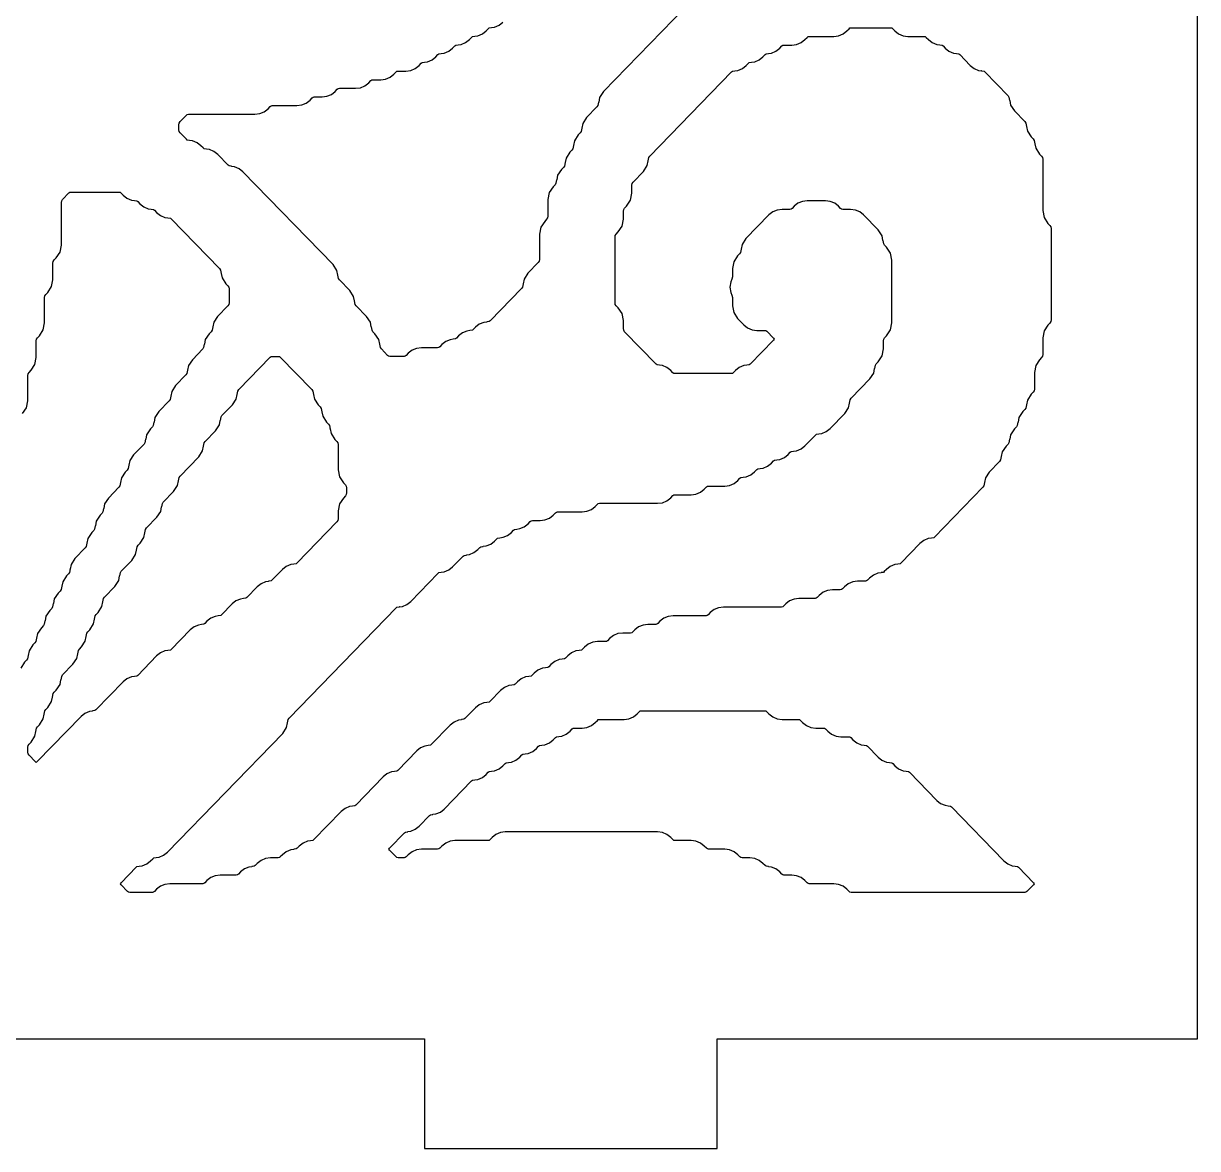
# Model space of a CAD drawing. Header units: millimetres. Extents: x 10 to 410, y 18 to 283.
# Drawn here: x 110.17 to 142.27, y 21 to 51.75 of the extents above; entities that cross this region are included whole.
import ezdxf

# ---------------------------------------------------------------- set-up
doc = ezdxf.new("R2010")
doc.units = ezdxf.units.MM
doc.layers.add('CUT', color=1, linetype='Continuous')

msp = doc.modelspace()

# ---------------------------------------------------------------- linework, layer by layer
at = {"layer": 'CUT'}
for points in [[(121.134, 21), (129.134, 21), (129.134, 24), (142.2679, 24), (142.2679, 144), (129.134, 144), (129.134, 147), (121.134, 147), (121.134, 144), (100.134, 144), (100.134, 147), (92.134, 147), (92.134, 144), (79, 144), (79, 24), (92.134, 24), (92.134, 21), (100.134, 21), (100.134, 24), (121.134, 24)], [(113.7964, 28.9496), (113.7961, 28.9516), (113.8795, 28.9628), (114.002, 29.0146), (114.1065, 29.0969), (117.2579, 32.344), (117.3625, 32.5043), (117.3871, 32.6306), (117.3899, 32.63), (117.4079, 32.7222), (117.4328, 32.7604), (120.3571, 35.7735), (120.3822, 35.7932), (120.4469, 35.8019), (120.4466, 35.804), (120.53, 35.8152), (120.6525, 35.867), (120.757, 35.9492), (121.5038, 36.7187), (121.5288, 36.7384), (121.5935, 36.7471), (121.5933, 36.7491), (121.6767, 36.7603), (121.7992, 36.8121), (121.9037, 36.8944), (122.1918, 37.1912), (122.2168, 37.2109), (122.2815, 37.2196), (122.2812, 37.2217), (122.3647, 37.2329), (122.4871, 37.2847), (122.5916, 37.367), (122.6504, 37.4275), (122.6755, 37.4472), (122.7402, 37.4559), (122.7399, 37.458), (122.8233, 37.4692), (122.9458, 37.521), (123.0503, 37.6032), (123.1091, 37.6638), (123.1341, 37.6835), (123.1988, 37.6922), (123.1986, 37.6943), (123.282, 37.7055), (123.4045, 37.7573), (123.509, 37.8395), (123.5677, 37.9001), (123.5928, 37.9198), (123.6575, 37.9285), (123.6572, 37.9305), (123.7406, 37.9417), (123.8631, 37.9936), (123.9676, 38.0758), (124.0264, 38.1364), (124.0514, 38.1561), (124.083, 38.1603), (124.2968, 38.1603), (124.4286, 38.178), (124.5511, 38.2298), (124.6556, 38.3121), (124.7144, 38.3727), (124.7394, 38.3924), (124.771, 38.3966), (125.4434, 38.3966), (125.5752, 38.4143), (125.6977, 38.4661), (125.8022, 38.5484), (125.861, 38.6089), (125.8861, 38.6287), (125.9177, 38.6329), (127.5074, 38.6329), (127.6392, 38.6506), (127.7617, 38.7024), (127.8662, 38.7847), (127.9249, 38.8452), (127.95, 38.865), (127.9816, 38.8692), (128.4247, 38.8692), (128.5565, 38.8869), (128.679, 38.9387), (128.7835, 39.021), (128.8423, 39.0815), (128.8673, 39.1012), (128.8989, 39.1055), (129.342, 39.1055), (129.4738, 39.1232), (129.5963, 39.175), (129.7008, 39.2573), (129.7596, 39.3178), (129.7846, 39.3375), (129.8493, 39.3462), (129.8491, 39.3483), (129.9325, 39.3595), (130.055, 39.4113), (130.1595, 39.4935), (130.2182, 39.5541), (130.2433, 39.5738), (130.308, 39.5825), (130.3077, 39.5846), (130.3911, 39.5957), (130.5136, 39.6476), (130.6181, 39.7298), (130.6769, 39.7904), (130.7019, 39.8101), (130.7666, 39.8188), (130.7664, 39.8208), (130.8498, 39.832), (130.9723, 39.8838), (131.0768, 39.9661), (131.1355, 40.0267), (131.1606, 40.0464), (131.2253, 40.0551), (131.225, 40.0571), (131.3084, 40.0683), (131.4309, 40.1201), (131.5354, 40.2024), (131.8235, 40.4992), (131.8486, 40.519), (131.9133, 40.5276), (131.913, 40.5297), (131.9964, 40.5409), (132.1189, 40.5927), (132.2234, 40.675), (132.6229, 41.0866), (132.7274, 41.2469), (132.7521, 41.3732), (132.7548, 41.3726), (132.7728, 41.4648), (132.7977, 41.503), (133.3109, 42.0317), (133.4154, 42.1921), (133.4401, 42.3183), (133.4428, 42.3178), (133.4608, 42.41), (133.4857, 42.4482), (133.5402, 42.5043), (133.6448, 42.6646), (133.6814, 42.8525), (133.6814, 43.0741), (133.6901, 43.1188), (133.715, 43.157), (133.7695, 43.2132), (133.8741, 43.3735), (133.9107, 43.5614), (133.9107, 45.2825), (133.8741, 45.4704), (133.7695, 45.6307), (133.715, 45.6869), (133.6901, 45.7251), (133.6722, 45.8172), (133.6694, 45.8167), (133.6448, 45.9429), (133.5402, 46.1033), (133.1407, 46.5149), (133.0362, 46.5972), (132.9137, 46.649), (132.7819, 46.6667), (132.5682, 46.6667), (132.5366, 46.6709), (132.5115, 46.6906), (132.4527, 46.7512), (132.3482, 46.8335), (132.2257, 46.8853), (132.0939, 46.903), (131.5996, 46.903), (131.4678, 46.8853), (131.3453, 46.8335), (131.2408, 46.7512), (131.1821, 46.6906), (131.157, 46.6709), (131.1254, 46.6667), (130.9116, 46.6667), (130.7798, 46.649), (130.6573, 46.5972), (130.5528, 46.5149), (129.924, 45.867), (129.8195, 45.7067), (129.7948, 45.5804), (129.7921, 45.5809), (129.7741, 45.4888), (129.7492, 45.4506), (129.6947, 45.3944), (129.5901, 45.2341), (129.5535, 45.0462), (129.5535, 44.8247), (129.5402, 44.7564), (129.506, 44.6825), (129.4853, 44.5401), (129.506, 44.3976), (129.5402, 44.3238), (129.5535, 44.2555), (129.5535, 44.034), (129.5901, 43.8461), (129.6947, 43.6857), (129.8649, 43.5104), (129.9694, 43.4281), (130.0918, 43.3763), (130.2237, 43.3586), (130.4374, 43.3586), (130.469, 43.3544), (130.4941, 43.3347), (130.6733, 43.1501), (130.6929, 43.1224), (130.6733, 43.0947), (130.0354, 42.4375), (130.0104, 42.4177), (129.9457, 42.4091), (129.9459, 42.407), (129.8625, 42.3958), (129.74, 42.344), (129.6355, 42.2617), (129.5768, 42.2012), (129.5517, 42.1815), (129.5201, 42.1772), (127.9816, 42.1772), (127.95, 42.1815), (127.9249, 42.2012), (127.8662, 42.2617), (127.7617, 42.344), (127.6392, 42.3958), (127.5558, 42.407), (127.5561, 42.4091), (127.4913, 42.4177), (127.4663, 42.4375), (126.6059, 43.324), (126.581, 43.3622), (126.5722, 43.407), (126.5722, 43.6285), (126.5356, 43.8164), (126.431, 43.9767), (126.3766, 44.0328), (126.3516, 44.0711), (126.3429, 44.1158), (126.3429, 45.9095), (126.3516, 45.9543), (126.3766, 45.9925), (126.431, 46.0486), (126.5356, 46.209), (126.5722, 46.3968), (126.5722, 46.6184), (126.581, 46.6631), (126.6059, 46.7013), (126.6604, 46.7575), (126.7649, 46.9178), (126.8016, 47.1057), (126.8016, 47.3272), (126.8103, 47.372), (126.8352, 47.4102), (127.119, 47.7026), (127.2236, 47.863), (127.2482, 47.9892), (127.251, 47.9887), (127.269, 48.0808), (127.2939, 48.119), (129.5302, 50.4233), (129.5553, 50.443), (129.62, 50.4517), (129.6197, 50.4538), (129.7031, 50.4649), (129.8256, 50.5168), (129.9301, 50.599), (129.9889, 50.6596), (130.0139, 50.6793), (130.0787, 50.688), (130.0784, 50.69), (130.1618, 50.7012), (130.2843, 50.753), (130.3888, 50.8353), (130.4476, 50.8959), (130.4726, 50.9156), (130.5373, 50.9243), (130.537, 50.9263), (130.6205, 50.9375), (130.7429, 50.9893), (130.8474, 51.0716), (130.9062, 51.1322), (130.9313, 51.1519), (130.9629, 51.1561), (131.1766, 51.1561), (131.3084, 51.1738), (131.4309, 51.2256), (131.5354, 51.3079), (131.5942, 51.3684), (131.6192, 51.3882), (131.6508, 51.3924), (132.3233, 51.3924), (132.4551, 51.4101), (132.5776, 51.4619), (132.6821, 51.5442), (132.7408, 51.6047), (132.7659, 51.6245), (132.7975, 51.6287), (133.8773, 51.6287), (133.9089, 51.6245), (133.934, 51.6047), (133.9928, 51.5442), (134.0972, 51.4619), (134.2197, 51.4101), (134.3516, 51.3924), (134.7946, 51.3924), (134.8262, 51.3882), (134.8513, 51.3684), (134.9101, 51.3079), (135.0146, 51.2256), (135.137, 51.1738), (135.2205, 51.1626), (135.2202, 51.1606), (135.2849, 51.1519), (135.31, 51.1322), (135.3687, 51.0716), (135.4732, 50.9893), (135.5957, 50.9375), (135.6791, 50.9263), (135.6788, 50.9243), (135.7436, 50.9156), (135.7686, 50.8959), (136.0567, 50.599), (136.1612, 50.5168), (136.2837, 50.4649), (136.3671, 50.4538), (136.3668, 50.4517), (136.4315, 50.443), (136.4566, 50.4233), (137.0877, 49.7731), (137.1126, 49.7349), (137.1306, 49.6427), (137.1333, 49.6432), (137.158, 49.517), (137.2625, 49.3566), (137.5463, 49.0642), (137.5712, 49.026), (137.5892, 48.9338), (137.592, 48.9344), (137.6166, 48.8081), (137.7212, 48.6478), (137.7757, 48.5916), (137.8006, 48.5534), (137.8185, 48.4612), (137.8213, 48.4618), (137.8459, 48.3355), (137.9505, 48.1752), (138.005, 48.119), (138.0299, 48.0808), (138.0386, 48.0361), (138.0386, 46.6331), (138.0753, 46.4452), (138.1798, 46.2849), (138.2343, 46.2288), (138.2592, 46.1906), (138.2679, 46.1458), (138.2679, 43.6432), (138.2592, 43.5985), (138.2343, 43.5603), (138.1798, 43.5041), (138.0753, 43.3438), (138.0386, 43.1559), (138.0386, 42.6981), (138.0299, 42.6533), (138.005, 42.6151), (137.9505, 42.559), (137.8459, 42.3986), (137.8093, 42.2108), (137.8093, 41.7529), (137.8006, 41.7082), (137.7757, 41.67), (137.7212, 41.6138), (137.6166, 41.4535), (137.592, 41.3272), (137.5892, 41.3278), (137.5712, 41.2356), (137.5463, 41.1974), (137.4918, 41.1413), (137.3873, 40.9809), (137.3627, 40.8547), (137.3599, 40.8552), (137.3419, 40.763), (137.317, 40.7248), (137.2625, 40.6687), (137.158, 40.5083), (137.1333, 40.3821), (137.1306, 40.3826), (137.1126, 40.2905), (137.0877, 40.2523), (137.0332, 40.1961), (136.9286, 40.0358), (136.904, 39.9095), (136.9012, 39.9101), (136.8833, 39.8179), (136.8583, 39.7797), (136.5745, 39.4873), (136.47, 39.3269), (136.4453, 39.2007), (136.4426, 39.2012), (136.4246, 39.109), (136.3997, 39.0708), (135.0806, 37.7117), (135.0556, 37.692), (134.9909, 37.6833), (134.9911, 37.6813), (134.9077, 37.6701), (134.7852, 37.6183), (134.6807, 37.536), (134.1633, 37.0029), (134.1383, 36.9831), (134.0736, 36.9745), (134.0738, 36.9724), (133.9904, 36.9612), (133.8679, 36.9094), (133.7634, 36.8271), (133.7047, 36.7666), (133.6796, 36.7469), (133.6149, 36.7382), (133.6152, 36.7361), (133.5318, 36.7249), (133.4093, 36.6731), (133.3048, 36.5908), (133.246, 36.5303), (133.2209, 36.5106), (133.1893, 36.5063), (132.9756, 36.5063), (132.8438, 36.4886), (132.7213, 36.4368), (132.6168, 36.3546), (132.558, 36.294), (132.533, 36.2743), (132.5014, 36.27), (132.2876, 36.27), (132.1558, 36.2524), (132.0333, 36.2005), (131.9288, 36.1183), (131.87, 36.0577), (131.845, 36.038), (131.8134, 36.0338), (131.3703, 36.0338), (131.2385, 36.0161), (131.116, 35.9643), (131.0115, 35.882), (130.9527, 35.8214), (130.9277, 35.8017), (130.8961, 35.7975), (129.3063, 35.7975), (129.1745, 35.7798), (129.052, 35.728), (128.9475, 35.6457), (128.8888, 35.5851), (128.8637, 35.5654), (128.8321, 35.5612), (127.9304, 35.5612), (127.7986, 35.5435), (127.6761, 35.4917), (127.5716, 35.4094), (127.5128, 35.3489), (127.4878, 35.3291), (127.4562, 35.3249), (127.2424, 35.3249), (127.1106, 35.3072), (126.9881, 35.2554), (126.8836, 35.1731), (126.8248, 35.1126), (126.7998, 35.0928), (126.7682, 35.0886), (126.5544, 35.0886), (126.4226, 35.0709), (126.3001, 35.0191), (126.1956, 34.9368), (126.1368, 34.8763), (126.1118, 34.8566), (126.0802, 34.8523), (125.8664, 34.8523), (125.7346, 34.8346), (125.6121, 34.7828), (125.5076, 34.7006), (125.4489, 34.64), (125.4238, 34.6203), (125.3591, 34.6116), (125.3594, 34.6095), (125.276, 34.5983), (125.1535, 34.5465), (125.049, 34.4643), (124.9902, 34.4037), (124.9652, 34.384), (124.9005, 34.3753), (124.9007, 34.3733), (124.8173, 34.3621), (124.6948, 34.3102), (124.5903, 34.228), (124.5316, 34.1674), (124.5065, 34.1477), (124.4418, 34.139), (124.4421, 34.137), (124.3587, 34.1258), (124.2362, 34.074), (124.1317, 33.9917), (124.0729, 33.9311), (124.0478, 33.9114), (123.9831, 33.9027), (123.9834, 33.9007), (123.9, 33.8895), (123.7775, 33.8377), (123.673, 33.7554), (123.6142, 33.6949), (123.5892, 33.6751), (123.5245, 33.6664), (123.5248, 33.6644), (123.4413, 33.6532), (123.3189, 33.6014), (123.2144, 33.5191), (122.9263, 33.2223), (122.9012, 33.2026), (122.8365, 33.1939), (122.8368, 33.1918), (122.7534, 33.1806), (122.6309, 33.1288), (122.5264, 33.0465), (122.2383, 32.7497), (122.2132, 32.73), (122.1485, 32.7213), (122.1488, 32.7192), (122.0654, 32.7081), (121.9429, 32.6562), (121.8384, 32.574), (121.321, 32.0408), (121.2959, 32.0211), (121.2312, 32.0124), (121.2315, 32.0104), (121.1481, 31.9992), (121.0256, 31.9474), (120.9211, 31.8651), (120.4037, 31.332), (120.3786, 31.3123), (120.3139, 31.3036), (120.3142, 31.3015), (120.2308, 31.2903), (120.1083, 31.2385), (120.0038, 31.1562), (119.257, 30.3868), (119.232, 30.3671), (119.1673, 30.3584), (119.1675, 30.3564), (119.0841, 30.3452), (118.9616, 30.2934), (118.8571, 30.2111), (118.1104, 29.4417), (118.0853, 29.422), (118.0206, 29.4133), (118.0209, 29.4112), (117.9375, 29.4), (117.815, 29.3482), (117.7105, 29.266), (117.6517, 29.2054), (117.6267, 29.1857), (117.562, 29.177), (117.5622, 29.1749), (117.4788, 29.1637), (117.3563, 29.1119), (117.2518, 29.0297), (117.1931, 28.9691), (117.168, 28.9494), (117.1364, 28.9451), (116.9227, 28.9451), (116.7908, 28.9275), (116.6684, 28.8756), (116.5639, 28.7934), (116.5051, 28.7328), (116.48, 28.7131), (116.4153, 28.7044), (116.4156, 28.7024), (116.3322, 28.6912), (116.2097, 28.6394), (116.1052, 28.5571), (116.0464, 28.4965), (116.0214, 28.4768), (115.9898, 28.4726), (115.5467, 28.4726), (115.4149, 28.4549), (115.2924, 28.4031), (115.1879, 28.3208), (115.1291, 28.2603), (115.1041, 28.2405), (115.0725, 28.2363), (114.1707, 28.2363), (114.0389, 28.2186), (113.9164, 28.1668), (113.8119, 28.0845), (113.7532, 28.024), (113.7281, 28.0042), (113.6965, 28), (113.0753, 28), (113.0437, 28.0042), (113.0187, 28.024), (112.8395, 28.2086), (112.8198, 28.2363), (112.8395, 28.264), (113.248, 28.6849), (113.273, 28.7046), (113.3377, 28.7133), (113.3375, 28.7154), (113.4209, 28.7265), (113.5434, 28.7784), (113.6479, 28.8606), (113.7066, 28.9212), (113.7317, 28.9409)], [(110.9413, 33.2132), (110.9659, 33.3394), (110.9687, 33.3389), (110.9867, 33.4311), (111.0116, 33.4693), (111.0661, 33.5254), (111.1707, 33.6857), (111.1953, 33.812), (111.198, 33.8115), (111.216, 33.9036), (111.2409, 33.9418), (111.5247, 34.2343), (111.6293, 34.3946), (111.6539, 34.5209), (111.6567, 34.5203), (111.6747, 34.6125), (111.6996, 34.6507), (111.7541, 34.7068), (111.8586, 34.8672), (111.8833, 34.9934), (111.886, 34.9929), (111.904, 35.0851), (111.9289, 35.1233), (111.9834, 35.1794), (112.088, 35.3398), (112.1126, 35.466), (112.1154, 35.4655), (112.1333, 35.5576), (112.1582, 35.5958), (112.2127, 35.652), (112.3173, 35.8123), (112.3419, 35.9386), (112.3447, 35.938), (112.3627, 36.0302), (112.3876, 36.0684), (112.6714, 36.3608), (112.7759, 36.5212), (112.8006, 36.6474), (112.8033, 36.6469), (112.8213, 36.7391), (112.8462, 36.7773), (113.13, 37.0697), (113.2346, 37.23), (113.2592, 37.3563), (113.262, 37.3558), (113.28, 37.4479), (113.3049, 37.4861), (113.3594, 37.5423), (113.4639, 37.7026), (113.4886, 37.8289), (113.4913, 37.8283), (113.5093, 37.9205), (113.5342, 37.9587), (113.818, 38.2511), (113.9226, 38.4115), (113.9472, 38.5377), (113.95, 38.5372), (113.968, 38.6294), (113.9929, 38.6676), (114.2767, 38.96), (114.3812, 39.1203), (114.4059, 39.2466), (114.4086, 39.2461), (114.4266, 39.3382), (114.4515, 39.3764), (114.9647, 39.9051), (115.0692, 40.0655), (115.0938, 40.1917), (115.0966, 40.1912), (115.1146, 40.2834), (115.1395, 40.3216), (115.4233, 40.614), (115.5279, 40.7744), (115.5525, 40.9006), (115.5553, 40.9001), (115.5732, 40.9922), (115.5982, 41.0304), (115.882, 41.3229), (115.9865, 41.4832), (116.0112, 41.6095), (116.0139, 41.6089), (116.0319, 41.7011), (116.0568, 41.7393), (116.9172, 42.6258), (116.9423, 42.6455), (116.9739, 42.6498), (117.1364, 42.6498), (117.168, 42.6455), (117.1931, 42.6258), (118.0535, 41.7393), (118.0784, 41.7011), (118.0964, 41.6089), (118.0991, 41.6095), (118.1238, 41.4832), (118.2283, 41.3229), (118.2828, 41.2667), (118.3077, 41.2285), (118.3257, 41.1364), (118.3285, 41.1369), (118.3531, 41.0106), (118.4577, 40.8503), (118.5121, 40.7942), (118.537, 40.756), (118.555, 40.6638), (118.5578, 40.6643), (118.5824, 40.5381), (118.687, 40.3777), (118.7415, 40.3216), (118.7664, 40.2834), (118.7751, 40.2386), (118.7751, 39.5445), (118.8117, 39.3566), (118.9163, 39.1963), (118.9708, 39.1401), (118.9957, 39.1019), (119.0044, 39.0572), (119.0044, 38.9175), (118.9957, 38.8727), (118.9708, 38.8345), (118.9163, 38.7784), (118.8117, 38.6181), (118.7751, 38.4302), (118.7751, 38.2086), (118.7664, 38.1639), (118.7415, 38.1257), (117.6517, 37.0029), (117.6267, 36.9831), (117.562, 36.9745), (117.5622, 36.9724), (117.4788, 36.9612), (117.3563, 36.9094), (117.2518, 36.8271), (116.9637, 36.5303), (116.9387, 36.5106), (116.874, 36.5019), (116.8743, 36.4998), (116.7908, 36.4886), (116.6684, 36.4368), (116.5639, 36.3546), (116.2758, 36.0577), (116.2507, 36.038), (116.186, 36.0293), (116.1863, 36.0273), (116.1029, 36.0161), (115.9804, 35.9643), (115.8759, 35.882), (115.5878, 35.5851), (115.5627, 35.5654), (115.498, 35.5567), (115.4983, 35.5547), (115.4149, 35.5435), (115.2924, 35.4917), (115.1879, 35.4094), (115.1291, 35.3489), (115.1041, 35.3291), (115.0394, 35.3205), (115.0396, 35.3184), (114.9562, 35.3072), (114.8337, 35.2554), (114.7292, 35.1731), (114.2118, 34.64), (114.1868, 34.6203), (114.1221, 34.6116), (114.1223, 34.6095), (114.0389, 34.5983), (113.9164, 34.5465), (113.8119, 34.4643), (113.2945, 33.9311), (113.2694, 33.9114), (113.2047, 33.9027), (113.205, 33.9007), (113.1216, 33.8895), (112.9991, 33.8377), (112.8946, 33.7554), (112.1479, 32.986), (112.1228, 32.9663), (112.0581, 32.9576), (112.0584, 32.9555), (111.975, 32.9443), (111.8525, 32.8925), (111.748, 32.8103), (110.5472, 31.5731), (110.5193, 31.5523), (110.4914, 31.5731), (110.3236, 31.7459), (110.2987, 31.7841), (110.29, 31.8289), (110.29, 31.9686), (110.2987, 32.0133), (110.3236, 32.0515), (110.3781, 32.1077), (110.4827, 32.268), (110.5073, 32.3943), (110.5101, 32.3937), (110.528, 32.4859), (110.553, 32.5241), (110.6074, 32.5803), (110.712, 32.7406), (110.7366, 32.8669), (110.7394, 32.8663), (110.7574, 32.9585), (110.7823, 32.9967), (110.8368, 33.0528)], [(121.3642, 30.131), (121.3639, 30.1331), (121.4474, 30.1443), (121.5698, 30.1961), (121.6743, 30.2784), (122.4211, 31.0478), (122.4461, 31.0675), (122.5108, 31.0762), (122.5106, 31.0782), (122.594, 31.0894), (122.7165, 31.1412), (122.821, 31.2235), (122.8797, 31.2841), (122.9048, 31.3038), (122.9695, 31.3125), (122.9692, 31.3145), (123.0526, 31.3257), (123.1751, 31.3775), (123.2796, 31.4598), (123.3384, 31.5203), (123.3634, 31.5401), (123.4282, 31.5487), (123.4279, 31.5508), (123.5113, 31.562), (123.6338, 31.6138), (123.7383, 31.6961), (123.7971, 31.7566), (123.8221, 31.7763), (123.8868, 31.785), (123.8865, 31.7871), (123.97, 31.7983), (124.0924, 31.8501), (124.1969, 31.9324), (124.2557, 31.9929), (124.2808, 32.0126), (124.3455, 32.0213), (124.3452, 32.0234), (124.4286, 32.0346), (124.5511, 32.0864), (124.6556, 32.1686), (124.7144, 32.2292), (124.7394, 32.2489), (124.8041, 32.2576), (124.8038, 32.2597), (124.8873, 32.2709), (125.0098, 32.3227), (125.1142, 32.4049), (125.173, 32.4655), (125.1981, 32.4852), (125.2297, 32.4895), (125.4434, 32.4895), (125.5752, 32.5071), (125.6977, 32.559), (125.8022, 32.6412), (125.861, 32.7018), (125.8861, 32.7215), (125.9177, 32.7257), (126.5901, 32.7257), (126.7219, 32.7434), (126.8444, 32.7952), (126.9489, 32.8775), (127.0076, 32.9381), (127.0327, 32.9578), (127.0643, 32.962), (130.4374, 32.962), (130.469, 32.9578), (130.4941, 32.9381), (130.5528, 32.8775), (130.6573, 32.7952), (130.7798, 32.7434), (130.9116, 32.7257), (131.3547, 32.7257), (131.3863, 32.7215), (131.4114, 32.7018), (131.4701, 32.6412), (131.5746, 32.559), (131.6971, 32.5071), (131.8289, 32.4895), (132.0427, 32.4895), (132.0743, 32.4852), (132.0994, 32.4655), (132.1581, 32.4049), (132.2626, 32.3227), (132.3851, 32.2709), (132.5169, 32.2532), (132.7307, 32.2532), (132.7623, 32.2489), (132.7873, 32.2292), (132.8461, 32.1686), (132.9506, 32.0864), (133.0731, 32.0346), (133.1565, 32.0234), (133.1562, 32.0213), (133.2209, 32.0126), (133.246, 31.9929), (133.5341, 31.6961), (133.6386, 31.6138), (133.7611, 31.562), (133.8445, 31.5508), (133.8442, 31.5487), (133.9089, 31.5401), (133.934, 31.5203), (133.9928, 31.4598), (134.0972, 31.3775), (134.2197, 31.3257), (134.3032, 31.3145), (134.3029, 31.3125), (134.3676, 31.3038), (134.3926, 31.2841), (135.1394, 30.5146), (135.2439, 30.4324), (135.3664, 30.3806), (135.4498, 30.3694), (135.4495, 30.3673), (135.5142, 30.3586), (135.5393, 30.3389), (136.974, 28.8606), (137.0785, 28.7784), (137.201, 28.7265), (137.2844, 28.7154), (137.2841, 28.7133), (137.3488, 28.7046), (137.3739, 28.6849), (137.7824, 28.264), (137.802, 28.2363), (137.7824, 28.2086), (137.6032, 28.024), (137.5782, 28.0042), (137.5466, 28), (132.7975, 28), (132.7659, 28.0042), (132.7408, 28.024), (132.6821, 28.0845), (132.5776, 28.1668), (132.4551, 28.2186), (132.3233, 28.2363), (131.6508, 28.2363), (131.6192, 28.2405), (131.5942, 28.2603), (131.5354, 28.3208), (131.4309, 28.4031), (131.3084, 28.4549), (131.1766, 28.4726), (130.9629, 28.4726), (130.9313, 28.4768), (130.9062, 28.4965), (130.8474, 28.5571), (130.7429, 28.6394), (130.6205, 28.6912), (130.537, 28.7024), (130.5373, 28.7044), (130.4726, 28.7131), (130.4476, 28.7328), (130.3888, 28.7934), (130.2843, 28.8756), (130.1618, 28.9275), (130.03, 28.9451), (129.8162, 28.9451), (129.7846, 28.9494), (129.7596, 28.9691), (129.7008, 29.0297), (129.5963, 29.1119), (129.4738, 29.1637), (129.342, 29.1814), (128.8989, 29.1814), (128.8673, 29.1857), (128.8423, 29.2054), (128.7835, 29.266), (128.679, 29.3482), (128.5565, 29.4), (128.4247, 29.4177), (127.9816, 29.4177), (127.95, 29.422), (127.9249, 29.4417), (127.8662, 29.5022), (127.7617, 29.5845), (127.6392, 29.6363), (127.5074, 29.654), (123.3438, 29.654), (123.212, 29.6363), (123.0895, 29.5845), (122.985, 29.5022), (122.9263, 29.4417), (122.9012, 29.422), (122.8696, 29.4177), (121.9679, 29.4177), (121.836, 29.4), (121.7136, 29.3482), (121.6091, 29.266), (121.5503, 29.2054), (121.5252, 29.1857), (121.4936, 29.1814), (121.0506, 29.1814), (120.9187, 29.1637), (120.7962, 29.1119), (120.6918, 29.0297), (120.633, 28.9691), (120.6079, 28.9494), (120.5763, 28.9451), (120.4138, 28.9451), (120.3822, 28.9494), (120.3571, 28.9691), (120.178, 29.1537), (120.1583, 29.1814), (120.178, 29.2091), (120.5865, 29.63), (120.6115, 29.6498), (120.6762, 29.6585), (120.6759, 29.6605), (120.7594, 29.6717), (120.8819, 29.7235), (120.9864, 29.8058), (121.2744, 30.1026), (121.2995, 30.1223)]]:
    msp.add_lwpolyline(points, close=True, dxfattribs=at)
for points in [[(128.2596, 52.1858), (126.0255, 49.8839), (125.9209, 49.7235), (125.8963, 49.5973), (125.8935, 49.5978), (125.8755, 49.5056), (125.8506, 49.4674), (125.5668, 49.175), (125.4622, 49.0147), (125.4376, 48.8884), (125.4349, 48.889), (125.4169, 48.7968), (125.392, 48.7586), (125.3375, 48.7024), (125.2329, 48.5421), (125.2083, 48.4158), (125.2055, 48.4164), (125.1875, 48.3242), (125.1626, 48.286), (125.1082, 48.2299), (125.0036, 48.0695), (124.979, 47.9433), (124.9762, 47.9438), (124.9582, 47.8516), (124.9333, 47.8134), (124.8788, 47.7573), (124.7743, 47.597), (124.7496, 47.4707), (124.7469, 47.4712), (124.7289, 47.3791), (124.704, 47.3409), (124.6495, 47.2847), (124.5449, 47.1244), (124.5083, 46.9365), (124.5083, 46.4787), (124.4996, 46.4339), (124.4747, 46.3957), (124.4202, 46.3396), (124.3156, 46.1792), (124.279, 45.9914), (124.279, 45.2972), (124.2702, 45.2525), (124.2453, 45.2143), (123.9615, 44.9219), (123.857, 44.7615), (123.8323, 44.6353), (123.8296, 44.6358), (123.8116, 44.5436), (123.7867, 44.5054), (122.9263, 43.6189), (122.9012, 43.5992), (122.8365, 43.5905), (122.8368, 43.5884), (122.7534, 43.5772), (122.6309, 43.5254), (122.5264, 43.4432), (122.4676, 43.3826), (122.4426, 43.3629), (122.3778, 43.3542), (122.3781, 43.3522), (122.2947, 43.341), (122.1722, 43.2892), (122.0677, 43.2069), (122.009, 43.1463), (121.9839, 43.1266), (121.9192, 43.1179), (121.9195, 43.1159), (121.836, 43.1047), (121.7136, 43.0529), (121.6091, 42.9706), (121.5503, 42.91), (121.5252, 42.8903), (121.4936, 42.8861), (121.0506, 42.8861), (120.9187, 42.8684), (120.7962, 42.8166), (120.6918, 42.7343), (120.633, 42.6738), (120.6079, 42.654), (120.5763, 42.6498), (120.1845, 42.6498), (120.1529, 42.654), (120.1278, 42.6738), (119.9554, 42.8514), (119.9305, 42.8896), (119.9125, 42.9818), (119.9097, 42.9812), (119.8851, 43.1075), (119.7805, 43.2679), (119.7261, 43.324), (119.7011, 43.3622), (119.6832, 43.4544), (119.6804, 43.4538), (119.6558, 43.5801), (119.5512, 43.7404), (119.2674, 44.0328), (119.2425, 44.0711), (119.2245, 44.1632), (119.2217, 44.1627), (119.1971, 44.2889), (119.0926, 44.4493), (118.8087, 44.7417), (118.7838, 44.7799), (118.7659, 44.8721), (118.7631, 44.8715), (118.7385, 44.9978), (118.6339, 45.1581), (116.1705, 47.6963), (116.066, 47.7786), (115.9435, 47.8304), (115.8601, 47.8416), (115.8603, 47.8437), (115.7956, 47.8523), (115.7706, 47.8721), (115.4825, 48.1689), (115.378, 48.2512), (115.2555, 48.303), (115.1721, 48.3142), (115.1724, 48.3162), (115.1077, 48.3249), (115.0826, 48.3446), (115.0238, 48.4052), (114.9193, 48.4875), (114.7969, 48.5393), (114.7134, 48.5505), (114.7137, 48.5525), (114.649, 48.5612), (114.6239, 48.5809), (114.4515, 48.7586), (114.4266, 48.7968), (114.4179, 48.8416), (114.4179, 48.9812), (114.4266, 49.026), (114.4515, 49.0642), (114.6239, 49.2419), (114.649, 49.2616), (114.6806, 49.2658), (116.4997, 49.2658), (116.6315, 49.2835), (116.754, 49.3353), (116.8585, 49.4176), (116.9172, 49.4781), (116.9423, 49.4979), (116.9739, 49.5021), (117.6463, 49.5021), (117.7781, 49.5198), (117.9006, 49.5716), (118.0051, 49.6539), (118.0639, 49.7144), (118.0889, 49.7342), (118.1205, 49.7384), (118.3343, 49.7384), (118.4661, 49.7561), (118.5886, 49.8079), (118.6931, 49.8902), (118.7518, 49.9507), (118.7769, 49.9704), (118.8085, 49.9747), (119.2516, 49.9747), (119.3834, 49.9924), (119.5059, 50.0442), (119.6104, 50.1265), (119.6692, 50.187), (119.6942, 50.2067), (119.7258, 50.211), (119.9396, 50.211), (120.0714, 50.2287), (120.1939, 50.2805), (120.2984, 50.3627), (120.3571, 50.4233), (120.3822, 50.443), (120.4138, 50.4473), (120.6276, 50.4473), (120.7594, 50.4649), (120.8819, 50.5168), (120.9864, 50.599), (121.0451, 50.6596), (121.0702, 50.6793), (121.1349, 50.688), (121.1346, 50.69), (121.218, 50.7012), (121.3405, 50.753), (121.445, 50.8353), (121.5038, 50.8959), (121.5288, 50.9156), (121.5935, 50.9243), (121.5933, 50.9263), (121.6767, 50.9375), (121.7992, 50.9893), (121.9037, 51.0716), (121.9624, 51.1322), (121.9875, 51.1519), (122.0522, 51.1606), (122.0519, 51.1626), (122.1353, 51.1738), (122.2578, 51.2256), (122.3623, 51.3079), (122.4211, 51.3684), (122.4461, 51.3882), (122.5108, 51.3968), (122.5106, 51.3989), (122.594, 51.4101), (122.7165, 51.4619), (122.821, 51.5442), (122.8797, 51.6047), (122.9048, 51.6245), (122.9695, 51.6331), (122.9692, 51.6352), (123.0526, 51.6464), (123.1751, 51.6982), (123.2796, 51.7805)], [(110.1488, 41.0866), (110.2533, 41.2469), (110.29, 41.4348), (110.29, 42.1289), (110.2987, 42.1737), (110.3236, 42.2119), (110.3781, 42.268), (110.4827, 42.4284), (110.5193, 42.6162), (110.5193, 43.0741), (110.528, 43.1188), (110.553, 43.157), (110.6074, 43.2132), (110.712, 43.3735), (110.7486, 43.5614), (110.7486, 44.2555), (110.7574, 44.3003), (110.7823, 44.3385), (110.8368, 44.3946), (110.9413, 44.5549), (110.978, 44.7428), (110.978, 45.2006), (110.9867, 45.2454), (111.0116, 45.2836), (111.0661, 45.3397), (111.1707, 45.5001), (111.2073, 45.688), (111.2073, 46.8547), (111.216, 46.8994), (111.2409, 46.9376), (111.4134, 47.1153), (111.4384, 47.135), (111.47, 47.1392), (112.7792, 47.1392), (112.8108, 47.135), (112.8358, 47.1153), (112.8946, 47.0547), (112.9991, 46.9725), (113.1216, 46.9206), (113.205, 46.9094), (113.2047, 46.9074), (113.2694, 46.8987), (113.2945, 46.879), (113.3533, 46.8184), (113.4578, 46.7362), (113.5803, 46.6844), (113.6637, 46.6732), (113.6634, 46.6711), (113.7281, 46.6624), (113.7532, 46.6427), (113.8119, 46.5821), (113.9164, 46.4999), (114.0389, 46.4481), (114.1223, 46.4369), (114.1221, 46.4348), (114.1868, 46.4261), (114.2118, 46.4064), (115.5309, 45.0473), (115.5558, 45.0091), (115.5738, 44.9169), (115.5765, 44.9175), (115.6012, 44.7912), (115.7057, 44.6309), (115.7602, 44.5747), (115.7851, 44.5365), (115.7938, 44.4918), (115.7938, 44.1158), (115.7851, 44.0711), (115.7602, 44.0328), (115.4764, 43.7404), (115.3718, 43.5801), (115.3472, 43.4538), (115.3444, 43.4544), (115.3265, 43.3622), (115.3015, 43.324), (115.2471, 43.2679), (115.1425, 43.1075), (115.1179, 42.9812), (115.1151, 42.9818), (115.0971, 42.8896), (115.0722, 42.8514), (114.7884, 42.559), (114.6839, 42.3986), (114.6592, 42.2724), (114.6565, 42.2729), (114.6385, 42.1808), (114.6136, 42.1426), (114.3298, 41.8501), (114.2252, 41.6898), (114.2006, 41.5635), (114.1978, 41.5641), (114.1798, 41.4719), (114.1549, 41.4337), (113.8711, 41.1413), (113.7665, 40.9809), (113.7419, 40.8547), (113.7391, 40.8552), (113.7212, 40.763), (113.6963, 40.7248), (113.6418, 40.6687), (113.5372, 40.5083), (113.5126, 40.3821), (113.5098, 40.3826), (113.4918, 40.2905), (113.4669, 40.2523), (113.1831, 39.9598), (113.0786, 39.7995), (113.0539, 39.6732), (113.0512, 39.6738), (113.0332, 39.5816), (113.0083, 39.5434), (112.9538, 39.4873), (112.8492, 39.3269), (112.8246, 39.2007), (112.8218, 39.2012), (112.8039, 39.109), (112.7789, 39.0708), (112.4951, 38.7784), (112.3906, 38.6181), (112.366, 38.4918), (112.3632, 38.4923), (112.3452, 38.4002), (112.3203, 38.362), (112.2658, 38.3058), (112.1612, 38.1455), (112.1366, 38.0192), (112.1339, 38.0198), (112.1159, 37.9276), (112.091, 37.8894), (112.0365, 37.8333), (111.9319, 37.6729), (111.9073, 37.5466), (111.9045, 37.5472), (111.8865, 37.455), (111.8616, 37.4168), (111.5778, 37.1244), (111.4733, 36.964), (111.4486, 36.8378), (111.4459, 36.8383), (111.4279, 36.7462), (111.403, 36.708), (111.3485, 36.6518), (111.2439, 36.4915), (111.2193, 36.3652), (111.2165, 36.3658), (111.1986, 36.2736), (111.1737, 36.2354), (111.1192, 36.1792), (111.0146, 36.0189), (110.99, 35.8926), (110.9872, 35.8932), (110.9692, 35.801), (110.9443, 35.7628), (110.8898, 35.7067), (110.7853, 35.5463), (110.7607, 35.4201), (110.7579, 35.4206), (110.7399, 35.3284), (110.715, 35.2902), (110.6605, 35.2341), (110.556, 35.0737), (110.5313, 34.9475), (110.5286, 34.948), (110.5106, 34.8559), (110.4857, 34.8177), (110.4312, 34.7615), (110.3266, 34.6012), (110.302, 34.4749), (110.2992, 34.4755), (110.2813, 34.3833), (110.2563, 34.3451), (110.2019, 34.2889), (110.0973, 34.1286)]]:
    msp.add_lwpolyline(points, dxfattribs=at)

doc.saveas('drawing.dxf')
